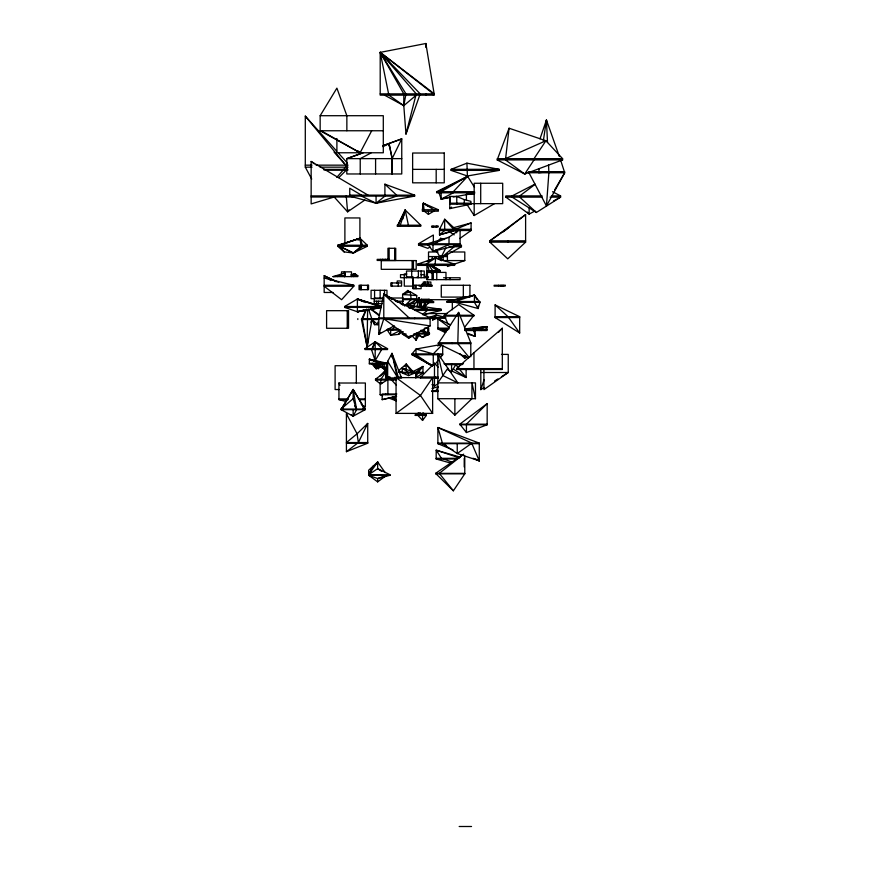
<?xml version="1.0" encoding="UTF-8"?>
<svg xmlns="http://www.w3.org/2000/svg" width="870" height="870" viewBox="0 0 870 870"><rect width="100%" height="100%" fill="white"/><g stroke="black" fill="none" stroke-linecap="round" stroke-linejoin="round"><path stroke-width="1.3" d="M528.384 171.651L546.447 205.972L548.872 172.76L548.557 165.028M344.629 276.606L344.835 273.049L333.036 276.606L357.809 276.606L357.809 275.757L354.851 273.658L351.067 274.909M450.007 196.424L449.714 208.637L470.909 204.167L470.909 201.351L464.286 199.632L456.772 196.424L450.007 196.424L450.007 204.167M526.839 172.445L524.708 174.022L505.47 159.906L509.07 128.227L545.914 140.744L562.586 158.666L562.586 159.906L524.708 174.022L497.183 159.906L509.07 128.227M416.36 373.012L415.795 377.819L422.972 373.012L422.972 366.444L412.597 371.762M368.119 339.072L367.118 346.912L361.463 319.518L365.77 310.264M385.573 377.08L387.661 361.344L391.989 353.427L401.559 377.939L385.573 377.939L386.584 373.35M391.62 356.047L391.989 353.427L398.406 377.939M422.396 209.768L423.342 203.167L438.382 209.768L438.382 211.171L422.396 211.171L422.396 209.768L438.382 209.768M539.215 168.802L538.628 172.76L548.872 171.651M543.315 141.103L546.447 119.995L559.356 156.535M368.499 309.067L372.045 319.518L367.118 346.912L362.355 319.518L366.553 309.067M411.956 335.766L416.11 340.116L416.556 337.68M391.5 356.047L391.989 353.427L397.329 377.939M419.035 335.037L416.11 340.116L417.274 334.026M393.751 326.065L378.841 334.352L378.841 317.898L383.79 294.212L430.106 317.898L430.106 325.913L409.085 337.375L383.79 318.724L383.79 294.212L405.039 305.729M417.024 306.599L419.014 297.899L421.841 306.729M402.908 218.881L405.202 210.018L420.765 225.21L420.765 226.287L397.188 226.287L405.202 210.018L408.639 226.287M403.876 215.086L405.202 210.018L405.202 212.552M433.38 95.145L433.38 93.873L380.201 52.385L403.8 93.873L403.8 105.651L405.975 134.089L416.251 93.873L380.201 52.385L425.865 43.5L434.358 95.145L380.201 95.145L380.201 52.385L434.358 93.873L380.201 93.873M391.315 355.917L391.989 353.427L391.989 357.363M402.353 333.166L402.353 334.026L408.726 338.234L409.313 336.124M479.957 302.358L478.141 308.535L455.478 302.358L455.478 301.488L474.433 295.126L479.957 302.358L446.799 302.358L446.799 301.488L474.433 295.126L476.901 299.367M372.023 364.03L376.21 368.749L376.21 364.03L385.279 369.815L387.085 363.279L369.348 359.223L369.348 364.03L387.085 364.03M484.242 387.476L480.816 389.619L484.101 379.831M539.998 138.841L546.447 119.995L547.502 142.517M459.947 353.775L464.863 358.353L465.711 355.971M405.975 134.089L420.188 93.873L380.201 52.385L388.857 95.145L403.8 105.651L416.251 95.145M386.671 475.259L377.656 481.871L368.641 475.259L368.641 470.246L377.656 462.013L376.764 464.417L377.656 462.013L385.171 472.627M372.501 348.663L375.177 341.79L387.552 348.663L387.552 349.555L364.954 349.555L364.954 348.663L375.177 341.79L382.147 348.663L375.177 360.691L371.512 349.555L375.177 341.79L375.177 360.691M371.207 321.596L372.045 319.518L377.808 324.695L377.808 322.107M417.502 301.531L419.014 297.899L421.558 306.729M372.458 363.279L376.21 368.749L378.2 364.03M351.6 393.099L353.144 389.488L365.215 409.661L353.144 416.208L341.062 409.661L353.144 389.488L365.215 409.661L341.062 409.661M457.522 314.831L458.631 312.406L470.79 342.769L470.79 356.83M370.946 322.629L372.425 319.518L374.589 324.695L377.808 324.695M392.109 173.967L392.109 158.634L401.755 138.863L383.866 145.301M358.364 442.558L367.716 423.429L367.716 443.221L346.423 451.682L346.423 413.805L357.07 433.793L358.364 442.558L346.423 451.682M368.641 475.259L373.154 466.124L368.641 474.759L390.086 475.259L377.656 478.565L368.641 475.259L390.086 475.259M416.61 302.738L419.014 297.899L420.678 307.11M436.109 250.179L440.644 258.216L445.842 247.885M455.554 230.506L439.513 234.878L439.513 229.31L444.679 219.24L455.554 229.31L456.739 232.801M371.697 130.761L360.104 152.772L320.16 130.761L320.16 115.71L336.897 88.131L346.858 115.71L346.858 130.761M351.001 414.577L353.144 416.208L356.613 409.661L353.144 389.488L341.801 408.432M546.447 205.972L564.706 172.76L560.693 160.319M398.558 329.175L387.389 329.175L387.389 330.165L390.673 335.254L398.569 334.385L400.374 331.22M420.058 412.597L418.774 415.414M423.538 305.664L424.734 303.619M554.56 190.062L564.706 172.76L528.384 172.76M448.072 369.957L451.563 371.74L455.815 364.617L458.185 367.597M404.898 366.259L406.181 364.117L413.054 371.588L411.586 371.588L406.181 364.117L398.482 370.761M366.346 425.68L367.716 423.429L357.07 433.793L346.423 442.558L367.716 442.558M385.269 373.034L386.53 370.979L386.715 373.328M394.469 326.109L392.511 330.165M524.708 174.022L534.028 159.906M534.028 158.666L545.914 140.744L505.47 158.666M468.386 358.288L438.252 343.628L458.631 312.406L457.794 343.628L469.169 357.483M462.612 454.825L435.587 473.367L453.368 490.8L464.776 473.835L464.776 456.01M432.629 377.613L420.482 395.502L396.057 413.391L396.057 377.613L432.629 377.613L432.629 413.391L396.057 413.391M376.155 464.221L377.656 462.013L377.656 468.636L368.641 474.759L377.656 462.013M386.53 370.979L380.919 379.211L380.614 384.007L375.514 380.06L375.514 379.211L386.53 370.979L384.757 372.806M447.832 368.206L437.817 382.887L475.466 382.887L475.466 398.699L437.817 398.699L437.817 353.514L457.848 382.887L442.83 375.546L437.817 353.514M412.195 307.849L419.014 297.899L419.612 301.846M349.077 209.713L347.598 211.834L334.21 197.001L311.145 203.917L311.145 161.461L368.151 195.206M423.385 306.686L426.387 301.836L421.134 299.247L421.134 306.175M417.937 415.414L422.559 420.438L426.344 415.414L422.961 412.815M424.68 315.234L426.082 313.45M434.837 364.573L437.98 360.648M440.34 357.7L442.689 354.753L442.689 345.423M344.922 404.278L341.062 409.063L365.215 409.063L361.191 404.071M464.493 327.403L473.954 315.266L458.718 304.587L444.178 315.266L448.17 324.434M336.81 177.371L345.76 167.16L345.76 165.159L305.294 116.112L305.294 167.16L311.721 179.068M424.854 315.234L426.441 313.45M380.125 376.003L387.15 368.162M353.796 286.241L341.605 299.704L324.162 286.241L353.796 286.241L353.796 285.273L324.162 278.052M437.403 241.86L440.644 238.315L444.32 239.565M474.835 192.803L436.62 192.803L436.62 191.694L467.614 176.36L453.324 191.694L453.324 192.803L441.144 199.1L438.654 191.694L467.614 176.36L474.487 187.311M498.662 332.155L502.316 328.24L502.316 369.489L456.685 369.489L456.685 368.63L473.954 352.698L502.316 328.24M380.701 332.394L378.841 334.352L383.79 318.724L430.106 325.913M433.271 365.226L433.271 353.894L441.753 345.183M338.778 177.643L347.337 169.063M487.167 403.582L466.44 424.179L466.44 432.542L487.167 424.777L487.167 403.582L459.795 424.179L466.44 432.542M358.135 240.044L359.984 238.26L367.314 245.231L367.314 246.286L353.361 252.996L344.226 251.908L337.745 246.286L337.745 245.231L359.984 238.26L362.921 246.286L353.361 252.996L339.42 246.286L339.42 245.231L359.984 238.26L361.039 246.286L353.361 252.996L339.67 246.286L339.67 245.231L359.984 238.26L357.777 239.728M438.219 377.808L420.09 377.808L434.478 363.192L438.165 367.151M437.817 398.699L454.879 415.12L471.931 398.699L471.931 382.887L475.466 398.699M404.517 305.881L411.205 299.628L410.183 291.689L402.603 294.451L402.603 304.989M525.611 242.143L507.754 258.825L489.897 242.143L489.897 240.838L525.611 214.618L525.611 242.143L489.897 242.143M423.114 307.969L429.062 302.608M377.199 366.39L378.2 368.749L380.832 366.39M409.085 337.375L411.086 335.603M353.144 389.488L353.144 398.678L341.062 409.063L343.258 407.91M439.513 234.878L444.679 230.506L444.679 219.24L453.585 229.31L453.585 230.506L439.513 234.878L441.808 233.628M440.644 255.66L440.644 258.216L454.194 246.732L454.194 245.394M432.618 318.235L432.618 319.964L434.674 318.235L436.37 315.06L445.592 317.43L445.592 318.235L429.106 318.235L429.106 317.43L436.37 315.06L434.5 316.245M422.581 314.385L427.398 310.405L427.398 309.318L421.624 306.316L413.805 306.316L409.183 308.317M382.539 382.43L380.614 384.007L387.172 380.06L386.987 376.862M384.91 196.109L376.068 203.221L349.751 196.109L349.751 188.225L361.452 195.152M449.714 208.637L451.595 207.147M463.71 454.173L439.252 473.367L453.368 490.8M503.284 231.822L525.611 214.618M406.127 305.664L416.708 299.628L416.708 295.572L402.603 294.451L407.834 290.449L410.629 292.646M535.322 184.212L519.749 195.902L519.749 197.142L536.366 212.487L560.595 197.142L560.595 195.902L552.515 191.748M459.708 238.565L471.083 230.506L471.083 222.948L452.759 227.896M508.602 227.733L489.897 240.838L525.611 240.838M458.86 367.118L456.685 368.63L502.316 368.63M405.811 305.479L409.009 303.282M364.965 199.969L347.598 211.834L346.227 195.902M452.933 449.921L437.882 443.667L437.882 427.507L471.931 443.113L457.239 453.52L442.547 443.667L437.882 427.507L479.283 443.113L479.283 460.85L457.239 453.52L457.239 443.667M437.827 383.887L434.478 386.041L432.26 384.768M494.53 381.06L497.955 378.918M501.381 376.775L508.243 372.501L508.243 354.394L501.468 354.394M430.052 247.004L427.844 248.341L418.546 244.981L418.546 243.741L433.358 235.009L433.358 242.502M398.569 334.385L403.18 331.579M426.344 415.414L415.175 415.414L418.492 412.815M381.06 307.61L357.396 311.764L344.629 307.382L344.629 306.523L357.396 299.019L381.125 306.153M466.407 203.645L474.183 215.532L494.508 203.645M467.614 176.36L441.144 191.694L441.144 199.1L450.508 197.468M427.768 206.103L423.342 203.167L424.212 211.171L428.41 214.325L433.891 211.171L433.891 209.768L423.342 203.167L423.342 211.171M408.726 338.234L416.11 334.026L422.798 337.397L429.475 334.026L429.475 333.166L420.939 330.241M440.644 258.216L461.448 246.732L461.448 245.394L459.001 244.557M534.963 210.964L529.145 214.107L505.851 197.142L505.851 195.902L542.151 195.902M553.603 200.916L560.595 197.142L550.058 197.142M371.033 152.979L360.224 158.634L360.224 173.967M383.039 146.693L389.042 143.55L401.755 138.863L401.755 173.967L346.815 173.967L346.815 158.634L360.865 153.577M534.06 184.614L512.136 195.902L512.136 197.142L536.366 212.487M427.126 261.544L435.696 257.868L454.64 264.165L454.64 265.393L417.687 265.393L417.687 264.165L435.696 257.868L441.655 260.728M432.999 251.376L449.018 244.655L449.018 237.195L460.099 229.408L460.099 244.655L432.999 251.376L427.507 243.796L449.018 237.195L432.999 243.796L432.999 251.376L436.664 249.94M455.554 229.31L471.083 222.948M408.519 375.59L414.936 373.012L414.936 372.349L402.266 368.14L402.266 373.012L408.519 375.59L408.324 372.349L402.266 368.14L405.768 369.946M451.149 169.324L466.929 163.168L499.152 169.324L499.152 170.379L467.397 176.001L451.149 170.379L451.149 169.324L499.152 169.324M351.154 275.061L354.851 273.658L356.439 275.757M432.618 319.964L437.295 318.235M383.289 476.499L377.656 478.565L377.656 481.871M363.453 152.685L346.815 158.634L401.755 158.634M382.648 145.834L389.042 143.55L392.196 158.634L392.196 173.967M447.408 266.503L464.787 260.576L464.787 251.995L450.084 251.995M340.366 244.84L349.599 241.751M350.751 241.36L359.984 238.26M437.577 345.836L441.416 344.618M432.02 388.488L438.317 386.617L435.5 391.467M363.823 310.198L357.396 311.764L381.256 307.382L381.256 306.523L357.396 299.019L357.396 311.764L363.856 310.079M422.929 314.864L441.199 310.405L441.199 309.318L421.624 306.316M396.829 393.979L382.158 393.979L382.158 399.645L396.1 396.241M448.104 301.488L474.433 295.126L474.433 302.358L478.141 308.535L478.141 306.055M441.144 199.1L449.964 197.001M382.158 399.645L396.6 396.448M357.396 311.764L378.298 307.643M384.91 195.152L384.91 184.179L414.631 195.152L414.631 196.109L376.068 203.221L361.474 196.109M441.362 344.455L416.012 349.033L412.032 353.894L412.032 354.753L432.085 365.878M453.172 197.001L474.563 193.27M465.113 329.338L468.973 328.849M472.834 328.371L486.972 326.598L486.972 330.535L464.754 330.535M464.895 328.882L486.972 326.598L485.025 330.535M333.036 276.606L344.629 275.757M320.16 115.71L383.3 115.71L383.3 152.772L336.897 152.772L336.897 138.537M320.16 130.761L383.3 130.761M497.183 158.666L562.586 158.666M497.183 159.906L562.586 159.906M305.294 165.159L312.036 165.159M316.082 165.159L348.076 165.159M305.294 167.16L312.036 167.16M320.138 167.16L348.076 167.16M347.869 169.367L324.162 169.367L324.162 170.226M412.63 169.367L444.244 169.367M325.51 170.226L347.869 170.226M451.149 170.379L499.152 170.379M529.667 171.651L564.706 171.651M436.62 191.694L474.585 191.694M474.444 193.999L466.407 193.999L466.407 200.035M349.751 195.152L414.631 195.152M311.145 195.902L350.305 195.902M551.373 195.902L560.595 195.902M349.751 196.109L414.631 196.109M311.145 197.001L353.024 197.001M505.851 197.142L542.151 197.142M449.714 203.188L470.909 203.188M470.289 203.645L502.697 203.645L502.697 183.266L474.183 183.266L474.183 215.532M449.714 204.167L470.909 204.167M397.188 225.21L420.765 225.21M439.513 229.31L471.083 229.31M439.513 230.506L471.083 230.506M418.546 243.741L460.099 243.796M427.507 244.655L460.099 244.655M418.546 244.981L427.964 244.981M337.745 245.231L367.314 245.231M455.401 245.394L461.448 245.394M337.745 246.286L367.314 246.286M449.007 246.732L461.448 246.732M437.969 251.995L428.518 251.995L428.518 260.576M428.518 256.574L447.408 256.574M389.151 259.358L377.178 259.358L377.178 260.445L395.73 260.445L395.73 248.287L387.955 248.287L387.955 260.445M464.787 260.576L443.124 260.576L443.124 256.574M417.687 264.165L454.64 264.165M426.92 270.635L440.307 270.635L440.307 271.494L426.92 271.494L426.92 265.252M406.779 273.93L404.289 273.93L404.289 286.132L413.011 286.132L412.935 276.649M406.497 274.67L400.526 274.67L400.526 277.693L428.41 277.693L428.41 276.834L424.266 276.834M421.102 274.692L424.756 274.692L424.756 276.834M344.835 275.757L337.31 275.757L337.31 276.606M357.809 275.757L351.48 275.757L354.851 273.658L353.709 276.606M406.497 276.834L411.706 276.834M443.569 277.758L460.099 277.758L460.099 279.64L426.604 279.64L426.604 272.408L445.984 272.408L445.984 279.64M401.57 282.957L390.804 282.957L390.804 286.132L401.57 286.132L401.57 280.966L397.22 280.966L397.22 283.555M324.162 285.273L353.796 285.273M413.011 285.273L429.312 285.273M430.117 285.273L432.216 285.273L432.216 286.132L419.122 286.132L419.122 285.273M333.079 292.472L324.162 292.472L324.162 275.725L338.756 282.467M402.603 294.451L405.224 294.451M383.507 298.019L374.252 298.019L374.252 303.695L382.115 303.695M391.282 298.019L403.332 298.019M383.409 298.649L371.077 298.649L371.077 290.308L386.976 290.308L386.976 296.268M402.603 298.769L416.708 298.769M402.603 299.628L416.708 299.628M418.35 299.693L452.313 299.693L452.313 309.774M374.252 301.205L383.507 301.205M395.393 301.205L403.408 301.205M446.799 301.488L479.957 301.488M421.134 301.836L433.641 301.836L433.641 302.608L421.134 302.608M400.787 303.695L403.408 303.695M407.986 303.695L413.902 303.695L413.902 301.205M344.629 306.523L381.451 306.523M344.629 307.382L381.256 307.382M413.283 309.318L441.199 309.318M414.566 310.405L441.199 310.405M427.366 313.559L446.995 313.559M444.178 315.266L457.707 315.266M459.066 315.266L473.954 315.266M444.178 316.125L457.707 316.125M460.415 316.125L473.954 316.125M495.106 316.691L519.673 316.691L519.673 333.014L495.106 317.55L495.106 304.913L519.673 316.691M429.106 317.43L445.592 317.43M495.106 317.55L519.673 317.55M378.841 317.898L430.106 317.898M361.463 318.637L378.483 318.637M378.841 318.724L430.106 318.724M361.463 319.518L378.483 319.518M437.914 328.164L449.072 328.164M450.627 324.847L437.914 318.779L437.914 328.947L449.05 328.947M464.754 329.817L486.972 329.817M387.389 330.165L400.983 330.165L390.673 335.254L390.673 330.165M429.475 333.166L416.11 333.166L416.11 340.116M402.353 334.026L406.127 334.026M413.631 334.026L429.475 334.026M404.017 334.852L405.366 334.852M426.169 334.852L428.692 334.852L428.692 328.164L424.495 328.164L424.495 332.177M438.252 342.769L470.79 342.769M438.252 343.628L470.79 343.628M364.954 348.663L387.552 348.663M442.689 353.894L412.032 353.894L432.151 365.868L416.012 354.753L416.012 349.033L433.271 353.894M412.032 354.753L442.689 354.753M369.348 363.279L387.085 363.279M443.961 363.758L463.471 363.758M445.222 364.617L462.253 364.617M398.764 371.588L402.495 371.588M398.764 372.284L422.972 372.349M480.816 372.501L508.243 372.501L483.916 389.619L483.916 369.913M402.266 373.012L422.972 373.012M420.09 377.058L438.219 377.058M401.559 377.08L397.329 377.08L387.661 361.344L387.661 377.939M375.514 379.211L387.628 379.211L387.628 380.06L375.514 380.06M346.488 401.668L338.941 399.624L338.941 383.017L365.367 383.017L365.367 406.779L362.844 406.105M339.082 389.542L335.102 389.542L335.102 365.715L356.319 365.715L356.319 382.93M431.824 390.739L438.023 390.739M431.824 391.467L438.023 391.467M380.125 382.68L380.125 394.697L395.676 394.697M338.941 398.938L348.065 398.938M365.367 398.938L359.788 398.938L359.788 399.624L365.367 399.624M338.941 399.624L348.065 399.624M415.175 414.827L426.344 414.827M459.795 424.179L487.167 424.179M459.795 424.777L487.167 424.777M437.882 443.113L479.283 443.113M346.423 443.221L367.716 443.221M437.882 443.667L479.283 443.667M436.185 458.305L458.088 458.305M460.404 457.196L436.185 450.181L436.185 458.979L456.88 458.979M435.587 473.367L464.776 473.367M435.587 473.835L464.776 473.835M459.175 826.5L471.529 826.5M434.478 377.808L438.165 377.906M445.821 331.785L441.503 328.947L447.68 330.121M413.805 306.316L427.398 309.318M436.185 458.979L451.476 463.318M467.386 334.004L475.118 336.331L475.118 329.817M413.228 306.175L408.302 304.63L408.302 307.11M413.424 306.283L408.302 304.63L410.531 306.175M459.556 457.903L436.185 450.181L441.884 458.979M363.388 301.705L357.396 299.019L377.134 305.696M362.942 405.888L365.367 406.779M380.125 394.697L382.604 395.643M388.792 398.014L396.231 400.852M443.852 458.979L452.237 462.253M413.283 306.697L408.302 304.63L413.707 307.73M473.008 458.251L479.283 460.85L471.931 443.667M357.396 299.019L365.791 302.521M468.19 333.428L475.118 336.331L473.704 329.817L486.972 326.598L479.848 329.817L479.848 330.535M362.801 407.986L365.215 409.063M451.878 371.077L466.124 377.526L466.124 369.783M413.13 306.882L408.302 304.63L414.076 307.447M392.859 398.634L396.459 400.32M442.547 443.667L446.223 445.386M475.607 459.132L479.283 460.85M437.914 328.947L445.103 332.492M420.906 330.785L425.745 333.166L425.745 334.026L422.798 337.397L419.481 335.374M390.086 474.759L377.656 468.636L381.658 471.355M336.114 281.695L324.162 275.725L330.741 280.499M440.644 238.315L442.906 239.5M426.92 271.494L429.04 272.593M384.529 95.145L403.8 105.651L405.975 93.873L380.201 52.385M321.084 130.761L360.104 152.772L358.168 150.945M392.392 397.275L395.774 399.199M409.085 317.898L383.79 294.212L392 298.943M395.513 300.976L397.851 302.336M371.631 360.571L369.348 359.223L383.648 363.279L385.279 369.815L379.211 364.856M410.183 291.689L416.708 295.572M432.172 384.671L434.478 386.041L434.478 363.192M383.79 294.212L391.772 298.976M442.395 321.465L437.914 318.779L449.279 327.381M431.379 265.252L440.307 270.635M416.143 356.145L418.426 357.526M420.71 358.908L432.129 365.835M464.025 355.33L468.538 358.092M432.39 265.926L440.046 270.635L440.046 271.494M441.503 328.947L446.114 331.785M449.736 231.964L454.173 234.9M453.183 368.923L466.124 377.526L459.773 369.587M473.704 330.535L475.118 331.47M370.794 308.926L379.298 314.897M431.335 272.962L429.312 271.494L427.605 264.871M396.057 377.613L420.482 395.502L432.629 413.391M429.921 264.763L437.936 270.635L437.936 271.494M311.145 161.461L314.407 163.864M370.674 309.067L378.863 315.451M430.008 264.98L437.229 270.635L437.229 271.494M430.139 364.008L432.227 365.694M378.722 364.03L385.279 369.815L385.279 367.499M495.106 304.913L508.047 316.691L519.673 333.014M384.91 184.179L396.622 195.152L396.622 196.109L376.068 203.221L376.068 196.109M388.814 377.004L396.187 384.986M305.294 116.112L336.679 151.152M338.474 153.153L347.445 163.158M334.069 152.109L345.76 165.159M339.213 246.286L344.226 251.908L339.67 246.286M389.64 378.004L391.391 379.994M527.459 212.106L529.145 214.107L529.145 207.582M428.486 264.578L433.206 271.494M385.279 369.815L381.071 363.279L369.348 359.223L379.483 363.279L379.483 364.03M354.721 405.898L356.298 409.063L353.144 398.678M372.045 319.518L374.589 324.695M338.941 383.017L339.952 385.388M346.423 413.805L347.271 416.306M407.834 290.449L408.498 292.45M375.231 364.03L376.21 368.749M392.109 158.634L389.042 143.55L389.042 146.062M387.313 376.862L387.628 379.211M419.014 300.531L419.014 297.899L419.351 300.531M389.869 376.775L390.108 379.429M467.397 176.001L466.929 163.168M419.014 297.899L419.547 307.11M546.447 119.995L546.447 122.703M507.754 240.838L507.754 242.143M503.295 285.273L503.295 286.132M502.11 285.273L502.11 286.132M498.543 285.273L498.543 286.132M481.36 329.817L481.36 330.535M480.816 369.913L480.816 389.619M480.708 183.266L480.708 203.645M473.954 352.698L473.954 369.489M465.319 368.63L465.319 369.489M464.863 355.699L464.863 358.353M464.286 199.632L464.286 204.167M464.221 458.305L464.221 466.94M463.329 285.273L463.329 297.094M456.772 196.424L456.772 204.167M454.879 398.699L454.879 415.12M452.106 342.769L452.106 343.628M451.563 363.758L451.563 371.74M450.084 277.758L450.084 279.64M447.408 253.137L447.408 260.576M438.904 256.574L438.904 259.238M437.621 363.758L437.621 364.617M436.762 272.408L436.762 279.64M436.338 226.102L436.338 227.124M436.185 169.367L436.185 182.831M435.598 377.058L435.598 377.808M435.022 265.393L435.696 257.868L426.137 264.165L426.137 265.393M433.314 272.408L433.314 279.64M433.021 226.102L433.021 227.124M432.423 390.739L432.423 391.467M432.281 256.574L432.281 259.238M432.02 272.408L432.02 279.64M430.857 286.132L430.857 282.043L423.266 282.043L423.266 284.088M429.312 286.132L429.312 283.881L422.135 283.881L422.135 286.132M428.41 211.171L428.41 214.325M427.725 282.043L427.725 284.088M427.735 328.164L427.735 333.514M427.474 272.408L427.474 279.64M426.604 285.273L426.604 286.132M425.865 43.5L425.865 47.48M425.865 93.873L425.865 95.145M425.506 304.728L425.506 307.251M424.93 282.043L424.93 284.088M424.266 277.693L424.266 271.016L406.497 271.016L406.497 277.693M423.418 301.836L423.418 302.608M422.559 415.414L422.559 420.438M422.32 285.273L422.32 286.132M421.602 285.273L421.602 286.132M421.102 271.016L421.102 277.693M421.134 285.273L421.134 288.688L413.011 288.688L413.011 277.715M420.623 377.058L420.623 377.808M418.383 271.016L418.383 277.693M417.252 276.834L417.252 277.693M416.208 285.273L416.208 288.688M415.893 414.827L415.893 415.414M415.534 414.827L415.534 415.414M414.936 285.273L414.936 288.688M414.675 317.898L414.675 318.724M413.424 260.576L413.424 269.33M413.228 285.273L413.228 288.688M412.141 260.576L412.141 269.33M411.706 271.016L411.706 277.693M411.717 302.716L411.717 303.695M406.181 364.117L406.181 370.348M401.701 371.588L401.701 372.284M399.928 226.287L405.202 210.018L397.644 226.287M398.319 282.957L398.319 286.132M395.121 377.08L395.121 377.939M394.665 248.287L394.665 260.445M393.61 379.211L393.61 379.929M392.979 379.211L392.979 379.929M391.892 282.957L391.892 286.132M389.151 248.287L389.151 260.445M388.694 377.08L388.694 377.939M387.889 377.286L387.889 394.697M387.607 377.08L387.607 377.939M385.693 259.358L385.693 260.445M385.801 393.979L385.801 394.697M385.116 259.358L385.116 260.445M384.486 290.308L384.486 295.071M382.909 259.358L382.909 260.445M382.517 259.358L382.517 260.445M380.69 259.358L380.69 260.445M380.146 290.308L380.146 298.649M378.428 301.205L378.428 303.695M378.2 365.204L378.2 368.749M376.612 301.205L376.612 303.695M375.59 158.634L375.59 173.967M374.578 290.308L374.578 298.649M367.564 285.273L367.564 289.666M367.608 309.339L367.118 346.912L367.118 344.303M361.354 285.273L361.354 289.666M360.289 285.273L360.289 289.666M359.908 240.033L359.908 217.946L344.89 217.946L344.89 243.937M357.809 318.637L357.809 319.518M353.144 409.661L353.144 416.208M351.48 276.606L351.48 271.853L341.54 271.853L341.54 274.235M347.239 310.677L347.239 328.273M344.835 273.049L344.835 276.606M344.476 271.853L344.476 276.606M343.03 169.367L343.03 170.226M417.654 373.012L415.795 377.819L415.795 372.349L422.972 366.444L417.654 373.012M444.244 153.022L412.63 153.022L412.63 182.831L444.244 182.831L444.244 153.022M437.969 226.102L431.607 226.102L431.607 227.124L437.969 227.124L437.969 226.102M416.208 260.576L381.256 260.576L381.256 269.33L416.208 269.33L416.208 260.576M368.51 285.273L359.06 285.273L359.06 289.666L368.51 289.666L368.51 285.273M469.909 285.273L441.275 285.273L441.275 297.094L469.909 297.094L469.909 285.273M505.155 285.273L494.138 285.273L494.138 286.132L505.155 286.132L505.155 285.273M429.062 299.247L421.134 299.247L433.641 301.836L429.062 299.247M348.533 310.677L326.598 310.677L326.598 328.273L348.533 328.273L348.533 310.677M396.285 379.211L389.118 379.211L389.118 379.929L396.285 379.929L396.241 379.211M500.913 286.132L500.913 285.273L500.892 286.132"/></g></svg>
